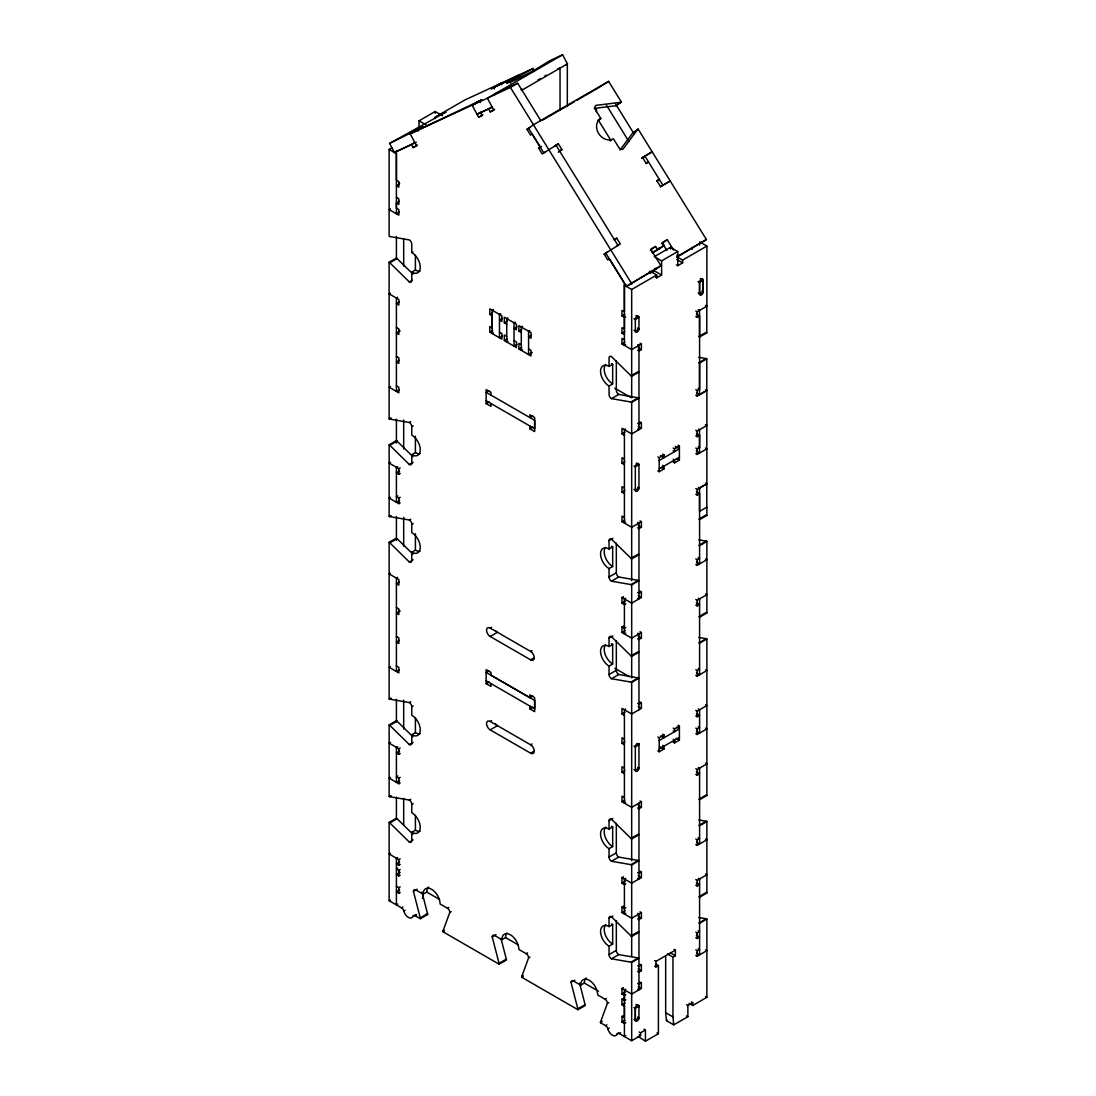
<?xml version="1.0" encoding="UTF-8"?>
<svg xmlns="http://www.w3.org/2000/svg" width="1096" height="1096" viewBox="0 0 1096 1096"><rect width="100%" height="100%" fill="white"/><g stroke="black" fill="none" stroke-linecap="round" stroke-linejoin="round"><path stroke-width="1.5" d="M399.314 201.349L396.41 203.034L396.41 208.158L398.834 209.569L398.834 215.159L389.121 209.569L390.34 208.87M397.766 904.104L396.41 904.899L396.41 904.077M560.042 110.395L560.042 67.911L557.549 69.075M567.317 106.189L567.331 63.719M596.43 111.682L596.43 108.641M625.775 1022.678L624.405 1023.459L621.98 1022.061L621.98 1016.458L624.432 1017.869L624.432 1006.21L621.98 1004.785L621.98 999.182L624.405 1000.593L624.405 995.456L625.775 994.661M631.68 284.275L631.68 282.48M635.927 1004.443L638.954 1006.197L635.324 1008.293L635.324 1020.308A1.932 1.123 -60 0 0 635.625 1021.116L636.31 1021.308A3.096 1.781 -60 0 0 637.968 1020.349L638.653 1019.376A1.932 1.123 -60 0 0 638.954 1018.198L638.954 1006.197A2.576 1.48 -60 0 0 637.146 1005.142A2.576 1.48 -60 0 0 635.324 1008.293L635.324 1019.965L638.954 1017.855L637.749 1017.157M638.954 1006.923L638.954 1006.197M699.522 394.642L699.522 363.036L706.797 358.844L706.797 390.436L699.522 394.642L696.481 392.889M706.797 306.14L706.797 332.841L699.522 337.034L699.522 310.346L698.303 309.647M692.343 249.285L692.343 247.491M699.618 245.079L699.618 243.298M501.201 939.286L506.325 959.151A3.425 1.987 60 0 1 506.421 960.014L499.146 964.22L442.88 931.723A3.425 1.987 60 0 1 442.976 930.984L449.812 912.393L451.168 911.598M579.565 983.126L585.113 1004.648A3.425 1.987 60 0 1 585.209 1005.498L577.935 1009.704L521.669 977.221A3.425 1.987 60 0 1 521.765 976.468L528.601 957.877L529.957 957.096M620.651 1032.788L619.295 1033.583A3.425 1.987 60 0 0 617.007 1034.131A6.864 3.959 60 0 1 612.431 1035.213A6.864 3.959 60 0 1 607.855 1028.843A3.425 1.987 60 0 0 605.567 1025.65L600.457 1022.705A3.425 1.973 60 0 1 600.553 1021.965L607.39 1003.361L608.746 1002.58M620.021 150.042L632.625 133.041A3.439 2.808 54.8 0 1 633.241 132.52L634.118 133.945M558.302 152.207L561.947 149.631L558.344 143.809L542.205 153.947L538.602 148.111L540.218 146.974L532.204 134L530.574 135.151L526.971 129.314L533.464 124.739L510.407 87.447L487.35 98.119L493.83 110.189L490.227 111.861L488.611 108.833L480.582 112.546L482.213 115.559L478.61 117.231L472.116 105.161L410.151 133.808L416.644 145.878L413.041 147.549L411.425 144.521L396.41 151.467L396.41 180.155L398.834 181.552L398.834 187.156L396.382 185.745L399.56 183.909M539.931 121.108L540.739 120.546L517.682 83.255L494.625 93.913L495.022 94.667M594.21 108.408L615.747 105.737A3.439 2.808 54.8 0 0 616.514 105.463L621.377 102.024L608.609 81.364L599.622 87.077M555.165 145.741L555.973 145.165L617.925 245.353L617.117 245.929M554.686 146.385L558.344 143.809M615.747 105.737L620.61 102.298A3.439 2.808 54.8 0 0 621.377 102.024M597.621 120.615A12.001 9.796 54.8 0 1 598.361 120.135L600.8 118.423L595.388 109.682A3.425 2.795 54.8 0 1 596.019 105.367L620.61 102.298M632.625 133.041L638.119 129.081L706.427 239.544L676.999 257.163M641.571 158.276L652.093 151.782L651.284 152.358M646.078 163.578L648.503 161.866L646.078 163.263L642.475 157.427L652.175 151.823M656.888 181.059L659.326 179.347L656.901 180.744L660.504 186.58L670.204 180.977M660.409 186.854L670.122 180.936L669.314 181.498M614.267 239.873L616.692 238.161L620.295 243.997L604.156 254.135L607.759 259.958L609.39 258.82L624.405 283.097L624.405 311.785L621.98 310.387L621.98 315.991L624.432 317.402L625.569 316.744M650.408 250.066L655.586 246.463L657.395 249.367L652.517 252.806L659.312 248.888L664.176 245.449L662.381 242.545L667.231 239.736L673.615 250.066M661.45 243.696L667.231 239.736M606.937 252.327L605.732 253.025L626.364 286.399L660.97 265.794L650.736 249.258L655.586 246.463M626.364 286.399L660.97 265.794M539.616 79.049L540.52 78.487M545.013 75.72L545.904 75.172M419.042 127.903L419.042 120.834L435.208 111.504L442.496 115.697M416.288 142.261L394.45 152.495L389.573 143.439L446.031 112.025L438.989 115.272M436.729 116.217L437.77 115.614M438.934 114.943L464.773 100.024L533.081 68.445L534.478 71.035M410.151 133.808L479.39 100.955L480.199 102.462M421.097 128.027L423.522 126.629L389.573 143.439M494.447 88.94L493.638 87.433L500.913 83.241L501.721 84.748M500.995 83.282L491.282 88.886L519.011 74.953M412.959 274.137L397.095 258.574A3.425 1.987 60 0 0 396.41 258.053L389.121 262.259A3.425 1.987 60 0 1 389.82 262.78L409.342 281.932A3.425 1.987 60 0 0 411.767 280.535L411.767 272.137A12.001 6.932 60 0 0 420.261 267.232A12.001 6.932 60 0 0 411.767 252.532L411.767 244.12A3.425 1.987 60 0 0 409.342 239.928L389.82 236.544A3.425 1.987 60 0 1 389.121 236.257L389.135 149.453L392.258 147.645M533.04 68.473L532.464 68.801M475.842 102.723L481.87 99.654L472.171 105.257L487.391 98.215L562.591 54.8L567.454 63.856L521.641 90.31M472.116 105.161L479.39 100.955M394.45 152.495L396.67 151.207M411.425 144.521L414.329 142.85M510.407 87.447L517.682 83.255M413.041 147.549L417.412 145.028M480.678 112.203L477.034 114.313L492.268 107.271M488.611 108.833L491.515 107.161M521.08 89.817L522.217 89.242M478.61 117.231L482.966 114.71M490.227 111.861L494.597 109.34M608.609 81.364L533.41 124.78L631.241 282.96M542.643 120.081L547.342 117.354M548.521 116.683L556.741 111.929M557.919 111.258L574.359 101.764M576.715 100.407L583.757 96.338M584.935 95.653L593.169 90.913M594.333 90.228L599.156 87.351M526.971 129.314L529.889 127.643M399.437 212.021L396.41 213.761L396.41 153.646L389.135 149.453M538.602 148.111L541.506 146.439M544.986 152.139L543.767 152.837L528.546 128.218M559.522 151.029L561.947 149.631M389.82 262.78L397.095 258.574M411.767 252.532L412.904 251.875M411.767 272.137L415.398 270.027A12.001 6.932 60 0 0 420.083 271.109M409.342 281.932L412.247 280.261M390.34 293.166L389.135 293.865L398.834 299.468L398.834 305.058L396.41 303.661L399.314 301.989M397.615 297.359L396.41 298.057L396.41 391.423L399.437 389.669M641.845 158.413L644.119 157.098M400.04 330.965L396.41 333.074L398.834 334.472L398.834 328.869L396.41 327.471M399.314 360.337L396.41 362.009L398.834 363.42L398.834 357.817L396.41 356.406M614.267 239.558L616.692 238.161M493.406 309.51L492.186 310.209L492.186 333.554L493.406 332.855M502.406 318.347L499.488 320.032L501.913 321.429L501.913 315.826L489.789 308.825L489.789 314.429L492.693 312.744M500.68 313.716L499.461 314.415L499.461 337.76L502.502 336.006M604.156 254.135L607.074 252.45M507.955 317.909L506.736 318.621L506.736 341.952L507.955 341.253M390.34 386.518L389.135 387.217L398.834 392.82L398.834 387.217L396.41 385.819M516.956 326.745L514.038 328.43L516.463 329.828L516.463 324.224L504.338 317.224L504.338 322.827L507.256 321.155M489.789 314.429L492.214 315.826L492.214 327.964L489.789 326.567L489.789 332.17L492.693 330.485M515.23 322.114L514.024 322.813L514.024 346.158L517.052 344.404M522.504 326.32L521.299 327.019L521.299 350.364L522.504 349.651M657.395 249.367L664.176 245.449M531.505 335.157L528.601 336.828L531.026 338.239L531.026 332.636L518.901 325.635L518.901 331.239L521.806 329.554M506.763 336.362L504.338 334.965L504.338 340.568L507.256 338.883M677.766 251.532L670.492 247.34L654.326 256.67L661.6 260.875L677.766 251.532L677.766 265.684L676.396 264.889M529.779 330.513L528.573 331.225L528.573 354.556L532.204 352.46M389.121 262.259L389.135 418.823L390.491 418.028M389.135 418.823A3.425 1.987 60 0 0 389.82 419.11L391.19 418.316M625.624 344.706L624.405 345.404L624.405 285.289L625.967 284.385M706.427 239.544L677.451 256.272L676.821 255.245M521.326 344.774L518.901 343.363L518.901 348.966L521.806 347.295M649.777 273.438L654.326 270.822L661.6 275.014L661.6 260.875M624.405 285.289L631.68 289.481L656.751 275.014L656.751 277.822L655.381 277.028M676.712 256.67L682.616 260.081L706.879 246.079L706.879 306.195L697.166 311.785L695.809 311.004M656.751 277.822L661.6 275.014M677.766 265.684L682.616 262.876L682.616 260.081M389.82 419.11L409.342 422.481L410.699 421.7M412.959 456.703L397.095 441.14A3.425 1.987 60 0 0 396.41 440.619L389.135 444.825A3.425 1.987 60 0 1 389.82 445.332L409.342 464.499A3.425 1.987 60 0 0 411.767 463.101L411.767 454.689A12.001 6.932 60 0 0 420.261 449.798A12.001 6.932 60 0 0 411.767 435.085L411.767 426.687L413.137 425.892M389.82 445.332L397.095 441.14M488.939 390.738L486.172 392.341L534.684 420.357L534.684 428.755L486.172 400.752M621.98 315.991L624.884 314.305M490.994 395.149L490.994 392.354L486.145 389.56L486.145 403.561L489.063 401.876M698.303 281.631L699.522 282.343L703.153 280.234A2.576 1.48 -60 0 0 701.413 279.11A2.576 1.48 -60 0 0 699.591 282.261L699.591 293.934A2.576 1.48 -60 0 0 701.413 294.975A2.576 1.48 -60 0 0 703.235 291.824L703.235 280.151L700.961 278.85M635.324 319.498L638.954 317.388A2.576 1.48 -60 0 0 637.146 316.21A2.576 1.48 -60 0 0 635.324 319.361L635.324 331.156L638.954 329.06L638.954 317.265L635.927 315.634M390.491 462.293L389.135 463.074L398.834 468.677L400.191 467.882M411.767 454.689L415.411 452.593A12.001 6.932 60 0 0 420.083 453.675M624.432 317.402L624.432 329.074L621.98 327.663L621.98 333.266L624.884 331.581M397.615 466.581L396.41 467.28L396.41 502.283L399.588 500.447M409.342 464.499L413.137 462.307M399.588 471.033L396.41 472.883L398.834 474.28L400.191 473.486M624.405 339.801L621.98 338.404L621.98 343.993L624.884 342.322M637.598 350.213L638.954 351.008L641.379 349.597L641.379 343.993L631.68 349.597L621.98 343.993M609.047 386.025A12.001 6.932 60 0 1 600.553 371.325A12.001 6.932 60 0 1 609.047 366.42L612.678 364.324L612.678 383.929L609.047 386.025L609.047 394.437A3.425 1.987 60 0 0 611.472 398.629L630.981 402.013A3.439 1.987 60 0 1 631.68 402.3L638.954 398.095A3.439 1.987 60 0 0 638.269 397.807L618.747 394.437L611.472 398.629M695.809 316.607L697.166 317.388L699.591 315.991L699.591 389.08L697.166 390.491L695.809 389.697M390.491 497.296L389.135 498.091L398.834 503.68L400.191 502.9M532.725 415.877L529.806 417.562L529.806 414.754L534.656 417.562L534.656 431.564L529.806 428.769L529.806 425.96M397.766 495.899L396.41 496.68L398.834 498.077L400.191 497.296M529.806 428.769L532.725 427.084M630.981 375.777L638.269 371.571A3.425 1.987 60 0 0 638.954 372.092L631.68 376.298A3.425 1.987 60 0 1 630.981 375.777L611.472 356.625A3.425 1.987 60 0 0 609.047 358.022L609.047 366.42M389.135 444.825L389.135 516.339L390.491 515.545M389.135 516.339A3.425 1.987 60 0 0 389.82 516.627L391.19 515.832M389.82 516.627L409.342 519.997L410.699 519.216M412.959 554.22L397.095 538.657A3.425 1.987 60 0 0 396.41 538.136L389.135 542.342A3.425 1.987 60 0 1 389.82 542.849L409.342 562.015A3.425 1.987 60 0 0 411.767 560.618L411.767 552.206A12.001 6.932 60 0 0 420.261 547.315A12.001 6.932 60 0 0 411.767 532.601L411.767 524.203L413.137 523.409M630.981 402.013L638.269 397.807M706.797 358.844A3.425 1.987 60 0 0 706.098 358.556L698.823 362.762A3.425 1.987 60 0 1 699.522 363.036M389.82 542.849L397.095 538.657M411.767 552.206L415.411 550.11A12.001 6.932 60 0 0 420.083 551.192M625.624 429.002L624.405 429.7L624.405 523.052L625.624 522.354M640.023 421.905L641.379 422.7L641.379 428.289L631.68 433.893L621.98 428.289L621.98 433.893L624.884 432.221M641.379 422.7L638.954 424.097L637.598 423.303M409.342 562.015L413.137 559.823M390.34 573.235L389.135 573.934L398.834 579.537L398.834 585.141L396.41 583.743L399.314 582.058M695.809 395.3L697.166 396.081L706.879 390.491L706.879 425.495L697.166 431.098L695.809 430.303M397.615 577.441L396.41 578.14L396.41 671.505L399.437 669.752M624.405 459.101L621.98 457.703L621.98 463.307L624.884 461.622M657.819 456.909L659.189 457.69L664.039 454.895L664.039 457.69L660.409 455.594M673.191 448.031L674.547 448.826L679.397 446.031L679.397 460.032L674.547 462.827L673.191 462.046M695.809 435.907L697.166 436.701L699.591 435.304L699.591 447.442L697.166 448.839L695.809 448.045M659.189 460.498L679.397 448.826L675.246 446.428M400.04 611.047L396.41 613.144L398.834 614.555L398.834 608.951L396.41 607.554M659.189 468.896L679.397 457.224M624.405 488.049L621.98 486.651L621.98 492.241L624.884 490.57M657.819 470.91L659.189 471.705L664.039 468.896L664.039 466.101L662.669 465.307M695.809 453.648L697.166 454.443L706.879 448.839L706.879 483.843L697.166 489.446L695.809 488.665M399.314 640.407L396.41 642.092L398.834 643.489L398.834 637.886L396.41 636.488M624.405 517.449L621.98 516.052L621.98 521.655L624.884 519.97M698.303 487.295L699.522 488.008L706.797 483.802L706.797 507.147M390.34 666.601L389.135 667.3L398.834 672.903L398.834 667.3L396.41 665.902M637.598 527.875L638.954 528.656L641.379 527.258L641.379 521.655L631.68 527.258L621.98 521.655M611.472 581.195L618.747 576.989L638.269 580.373A3.425 1.987 60 0 1 638.954 580.661L631.68 584.853A3.425 1.987 60 0 0 630.995 584.579L611.472 581.195A3.425 1.987 60 0 1 609.047 576.989L609.047 568.591A12.001 6.932 60 0 1 600.553 553.891A12.001 6.932 60 0 1 609.047 548.986L609.047 540.588L612.828 538.396M695.809 494.255L697.166 495.05L699.591 493.652L699.591 563.906L696.563 562.152M609.047 548.986L612.678 546.89L612.678 566.495L609.047 568.591M531.985 650.64L530.615 651.421A5.151 2.973 60 0 1 534.259 657.723L530.615 659.833L490.186 636.488A5.151 2.973 60 0 1 486.555 630.186A5.151 2.973 60 0 1 490.186 628.09L491.556 627.296M490.186 636.488L497.474 632.282A5.151 2.973 60 0 1 495.803 630.858M630.995 558.344L638.269 554.138A3.425 1.987 60 0 0 638.954 554.658L631.68 558.864A3.425 1.987 60 0 1 630.995 558.344L611.472 539.177A3.425 1.987 60 0 0 609.047 540.588M389.135 542.342L389.135 698.892L390.491 698.111M706.879 515.449L699.591 519.641A3.425 1.987 60 0 1 698.906 519.134L706.18 514.928A3.425 1.987 60 0 0 706.879 515.449L706.879 507.188L699.522 511.339L699.522 488.008M389.135 698.892A3.425 1.987 60 0 0 389.82 699.18L391.19 698.399M609.047 576.989L616.322 572.797L616.322 543.205M389.82 699.18L409.342 702.563L410.699 701.769M412.959 736.786L397.095 721.209A3.425 1.987 60 0 0 396.41 720.702L389.135 724.894A3.425 1.987 60 0 1 389.82 725.415L409.342 744.568A3.425 1.987 60 0 0 411.767 743.17L411.767 734.772A12.001 6.932 60 0 0 420.261 729.868A12.001 6.932 60 0 0 411.767 715.167L411.767 706.769L413.137 705.975M630.995 584.579L638.269 580.373M706.879 541.451A3.425 1.987 60 0 0 706.18 541.164L698.906 545.37A3.425 1.987 60 0 1 699.591 545.644L706.879 541.451L706.879 612.965L699.591 617.158A3.425 1.987 60 0 1 698.906 616.651L706.18 612.445A3.425 1.987 60 0 0 706.879 612.965M389.82 725.415L397.095 721.209M488.939 670.821L486.172 672.423L534.684 700.426L534.684 708.838L486.172 680.822M625.775 603.718L624.405 604.513L621.98 603.115L621.98 597.512L623.35 596.717M625.624 598.211L624.405 598.909L624.405 633.926L625.775 633.132M621.98 603.115L625.158 601.279M621.98 597.512L631.68 603.115L641.379 597.512L641.379 591.909L638.954 593.306L637.598 592.525M695.809 558.905L697.166 559.7L699.591 558.302L698.234 557.508M532.725 695.96L529.806 697.645L490.994 675.232L490.994 672.437L486.145 669.629L486.145 683.63L489.063 681.959M390.491 742.362L389.135 743.157L398.834 748.76L400.191 747.965M695.809 564.509L697.166 565.303L706.879 559.7L705.509 558.919M411.767 734.772L415.411 732.676A12.001 6.932 60 0 0 420.083 733.745M397.615 746.65L396.41 747.349L396.41 782.366L399.588 780.53M409.342 744.568L413.137 742.389M399.588 751.116L396.41 752.952L398.834 754.349L400.191 753.568M637.598 638.735L638.954 639.516L641.379 638.119L641.379 632.515L631.68 638.119L621.98 632.515L621.98 626.912L623.35 626.131M625.775 627.529L624.405 628.323L621.98 626.912M611.472 678.712L618.747 674.506L638.269 677.89A3.425 1.987 60 0 1 638.954 678.177L631.68 682.37A3.425 1.987 60 0 0 630.995 682.096L611.472 678.712A3.425 1.987 60 0 1 609.047 674.506L609.047 666.108A12.001 6.932 60 0 1 600.553 651.408A12.001 6.932 60 0 1 609.047 646.503L609.047 638.105L612.828 635.913M621.98 632.515L625.158 630.68M609.047 646.503L612.678 644.407L612.678 664.012L609.047 666.108M390.491 777.379L389.135 778.16L398.834 783.763L400.191 782.982M695.809 599.526L697.166 600.307L706.879 594.703L705.509 593.922M531.985 743.992L530.615 744.787A5.151 2.973 60 0 1 534.259 751.089L530.615 753.185L490.186 729.854A5.151 2.973 60 0 1 486.555 723.552A5.151 2.973 60 0 1 490.186 721.442L491.556 720.661M397.766 775.968L396.41 776.763L398.834 778.16L400.191 777.379M695.809 605.129L697.166 605.91L699.591 604.513L696.412 602.677M490.186 729.854L497.474 725.648A5.151 2.973 60 0 1 495.474 723.812M529.806 706.043L529.806 708.838L532.725 707.167M630.995 655.86L638.269 651.654A3.425 1.987 60 0 0 638.954 652.175L631.68 656.381A3.425 1.987 60 0 1 630.995 655.86L611.472 636.694A3.425 1.987 60 0 0 609.047 638.105M389.135 724.894L389.135 796.408L390.491 795.628M389.135 796.408A3.425 1.987 60 0 0 389.82 796.696L391.19 795.915M609.047 674.506L616.322 670.314L616.322 640.722M389.82 796.696L409.342 800.08L410.699 799.285M412.959 834.303L397.095 818.726A3.425 1.987 60 0 0 396.41 818.219L389.135 822.411A3.425 1.987 60 0 1 389.82 822.932L409.342 842.084A3.425 1.987 60 0 0 411.767 840.687L411.767 832.289A12.001 6.932 60 0 0 420.261 827.384A12.001 6.932 60 0 0 411.767 812.684L411.767 804.286L413.137 803.491M630.995 682.096L638.269 677.89M706.879 638.968A3.425 1.987 60 0 0 706.18 638.68L698.906 642.886A3.425 1.987 60 0 1 699.591 643.16L706.879 638.968L706.879 795.518L699.591 799.724A3.425 1.987 60 0 1 698.906 799.203L706.18 795.011A3.425 1.987 60 0 0 706.879 795.518M389.82 822.932L397.095 818.726M411.767 832.289L415.411 830.193A12.001 6.932 60 0 0 420.083 831.261M625.624 709.071L624.405 709.77L624.405 803.135L625.624 802.436M640.023 701.988L641.379 702.769L641.379 708.372L631.68 713.976L621.98 708.372L621.98 713.976L624.884 712.29M641.379 702.769L638.954 704.166L637.598 703.385M695.809 669.779L697.166 670.56L699.591 669.163L698.234 668.382M409.342 842.084L413.137 839.906M390.491 853.222L389.135 854.017L398.834 859.62L400.191 858.826M695.809 675.383L697.166 676.164L706.879 670.56L705.509 669.779M397.615 857.524L396.41 858.223L396.41 904.899M399.588 861.977L396.41 863.812L398.834 865.224L400.191 864.429M397.766 868.169L396.41 868.95L398.834 870.361L400.191 869.566M624.405 739.183L621.98 737.786L621.98 743.389L624.884 741.704M400.026 872.443L396.382 874.54L398.834 875.951L400.191 875.17M637.461 744.718L639.379 743.609M695.809 710.386L697.166 711.181L706.879 705.577L705.509 704.783M396.382 886.212L398.834 887.623L400.191 886.842M657.819 736.978L659.189 737.772L664.039 734.978L664.039 737.772L660.861 735.937M673.191 728.114L674.547 728.909L679.397 726.1L679.397 740.101L674.547 742.91L673.191 742.115M695.809 715.989L697.166 716.77L699.591 715.373L696.412 713.537M399.588 889.993L396.41 891.829L398.834 893.226L400.191 892.445M659.189 740.567L679.397 728.909L676.629 727.306M389.135 822.411L389.135 900.693L390.354 899.994M659.189 748.979L679.397 737.307M421.987 892.144L427.536 913.667A3.425 1.973 60 0 1 427.632 914.53L420.357 918.722A3.425 1.973 60 0 0 420.261 917.873L413.425 891.377L417.22 889.198M624.405 768.118L621.98 766.721L621.98 772.324L624.884 770.639M695.809 728.128L697.166 728.909L699.591 727.511L698.234 726.73M657.819 750.993L659.189 751.774L664.039 748.979L664.039 746.171L662.669 745.39M695.809 733.731L697.166 734.512L706.879 728.909L705.509 728.128M413.425 891.377A3.425 1.987 60 0 1 415.85 889.979L423.125 894.185L426.769 892.089A12.001 6.932 60 0 1 428.659 887.007M389.135 900.693L401.52 907.844L402.89 907.063M422.316 898.336L423.125 897.871L423.125 893.678M401.52 907.844A3.425 1.987 60 0 1 403.808 911.036L405.178 910.255M403.808 911.036A6.864 3.959 60 0 0 408.383 917.407A6.864 3.959 60 0 0 412.959 916.325L416.138 914.475M412.959 916.325A3.425 1.987 60 0 1 415.247 915.777L416.603 914.982M420.261 917.873L427.536 913.667M624.405 797.532L621.98 796.134L621.98 801.738L624.884 800.053M423.125 894.185A12.001 6.932 60 0 1 431.619 889.281A12.001 6.932 60 0 1 440.099 903.981L447.387 908.187L448.744 907.406M637.598 807.944L638.954 808.738L641.379 807.341L641.379 801.738L631.68 807.341L621.98 801.738M695.809 768.734L697.166 769.529L706.879 763.926L705.509 763.131M611.472 861.278L618.747 857.072L638.269 860.456A3.425 1.987 60 0 1 638.954 860.73L631.68 864.936A3.425 1.987 60 0 0 630.995 864.648L611.472 861.278A3.425 1.987 60 0 1 609.047 857.072L609.047 848.674A12.001 6.932 60 0 1 600.553 833.96A12.001 6.932 60 0 1 609.047 829.069L609.047 820.657L612.828 818.479M695.809 774.338L697.166 775.132L699.591 773.721L696.412 771.885M609.047 829.069L612.678 826.959L612.678 846.564L609.047 848.674M442.976 930.984L444.346 930.203M442.88 931.723L444.236 930.942M630.995 838.413L638.269 834.22A3.425 1.987 60 0 0 638.954 834.741L631.68 838.933A3.425 1.987 60 0 1 630.995 838.413L611.472 819.26A3.425 1.987 60 0 0 609.047 820.657M609.047 857.072L616.322 852.866L616.322 823.288M499.146 964.22A3.425 1.987 60 0 0 499.05 963.357L492.214 936.875L496.009 934.683M630.995 864.648L638.269 860.456M706.879 821.521A3.425 1.987 60 0 0 706.18 821.247L698.906 825.439A3.425 1.987 60 0 1 699.591 825.726L706.879 821.521L706.879 893.035L699.591 897.24A3.425 1.987 60 0 1 698.906 896.72L706.18 892.528A3.425 1.987 60 0 0 706.879 893.035M492.214 936.875A3.425 1.987 60 0 1 494.639 935.477L501.913 939.669L505.557 937.573A12.001 6.932 60 0 1 506.941 933.011M625.775 883.801L624.405 884.595L621.98 883.184L621.98 877.595L623.35 876.8M625.624 878.293L624.405 878.992L624.405 913.995L625.775 913.215M621.98 883.184L625.158 881.348M621.98 877.595L631.68 883.184L641.379 877.595L641.379 871.991L638.954 873.389L637.598 872.594M695.809 838.988L697.166 839.783L699.591 838.372L698.234 837.591M695.809 844.591L697.166 845.386L706.879 839.783L705.509 838.988M499.05 963.357L506.325 959.151M501.913 939.669A12.001 6.932 60 0 1 510.407 934.765A12.001 6.932 60 0 1 518.888 949.479L526.176 953.671L527.532 952.89M637.598 918.818L638.954 919.599L641.379 918.201L641.379 912.598L631.68 918.201L621.98 912.598L621.98 906.995L623.35 906.214M625.775 907.611L624.405 908.392L621.98 906.995M611.472 958.795L618.747 954.589L638.269 957.973A3.425 1.987 60 0 1 638.954 958.247L631.68 962.452A3.425 1.987 60 0 0 630.995 962.165L611.472 958.795A3.425 1.987 60 0 1 609.047 954.589L609.047 946.191A12.001 6.932 60 0 1 600.553 931.477A12.001 6.932 60 0 1 609.047 926.586L609.047 918.174L612.828 915.996M621.98 912.598L625.158 910.762M521.765 976.468L523.135 975.687M521.669 977.221L523.025 976.426M609.047 926.586L612.678 924.476L612.678 944.081L609.047 946.191M695.809 879.595L697.166 880.389L706.879 874.786L705.509 874.005M695.809 885.198L697.166 885.993L699.591 884.595L696.412 882.746M630.995 935.929L638.269 931.737A3.425 1.987 60 0 0 638.954 932.258L631.68 936.45A3.425 1.987 60 0 1 630.995 935.929L611.472 916.777A3.425 1.987 60 0 0 609.047 918.174M609.047 954.589L616.322 950.383L616.322 920.804M577.935 1009.704A3.425 1.987 60 0 0 577.839 1008.841L571.002 982.359L574.797 980.167M571.002 982.359A3.425 1.987 60 0 1 573.427 980.961L580.702 985.167L584.346 983.057A12.001 6.932 60 0 1 586.237 977.975M630.995 962.165L638.269 957.973M706.879 919.037A3.425 1.987 60 0 0 706.18 918.763L698.906 922.955A3.425 1.987 60 0 1 699.591 923.243L706.879 919.037L706.879 997.319L692.727 1005.484L689.083 1003.388M637.598 971.33L638.954 972.111L641.379 970.714L641.379 965.11L638.954 966.508L637.598 965.727M695.809 932.121L697.166 932.902L699.591 931.504L698.234 930.71M654.613 960.576L655.97 961.356L675.383 950.15L675.383 955.753L672.958 957.151L667.491 954M695.809 937.724L697.166 938.505L699.591 937.107L696.412 935.272M577.839 1008.841L585.113 1004.648M654.613 966.165L655.97 966.96L658.395 965.562L658.395 1033.706L645.421 1041.2L638.146 1036.474M624.405 995.456L621.98 994.058L621.98 988.455L623.35 987.66M580.702 985.167A12.001 6.932 60 0 1 589.196 980.262A12.001 6.932 60 0 1 597.69 994.963L604.965 999.168L606.321 998.374M625.624 989.154L624.405 989.852L624.405 1036.528L625.775 1035.747M621.98 994.058L625.158 992.209M621.98 988.455L631.68 994.058L641.379 988.455L641.379 982.852L638.954 984.249L637.598 983.468M695.809 949.848L697.166 950.643L699.591 949.246L698.234 948.451M621.98 999.182L623.35 998.401M695.809 955.452L697.166 956.246L706.879 950.643L705.509 949.848M624.405 1000.593L625.775 999.799M621.98 1004.785L625.158 1002.95M600.553 1021.965L601.923 1021.171M600.457 1022.705L601.814 1021.91M605.567 1025.65L606.937 1024.87M621.98 1016.458L623.35 1015.677M607.855 1028.843L609.225 1028.062M621.98 1022.061L625.158 1020.225M617.007 1034.131L618.815 1033.076M639.215 1032.007L640.571 1032.802L645.421 1029.993L645.421 1041.2M686.507 1004.703L687.877 1005.484L692.727 1002.689L692.727 1005.484M619.295 1033.583L631.68 1040.734L640.571 1035.597L640.571 1032.802M665.669 956.685L665.669 1012.704L666.45 1020.664L667.327 1020.157M666.45 1020.664L673.725 1024.856L687.877 1016.691L687.877 1005.484M538.903 79.46L537.711 80.104M562.591 54.8L549.808 60.705L534.026 70.404L514.161 80.666L506.544 83.282L532.314 68.884L533.697 71.473M493.638 87.433L511.654 79.104L512.476 80.611M436.441 116.464L438.359 115.573M565.865 64.596L567.454 63.856M698.782 357.282L706.098 358.556M698.864 539.89L706.18 541.164M698.864 637.406L706.18 638.68M698.864 819.972L706.18 821.247M698.864 917.489L706.18 918.763M699.591 241.874L706.879 246.079M676.712 259.464L682.616 262.876M700.262 278.562L703.153 280.234L703.153 291.906L699.522 294.002L699.522 282.343M698.234 281.466L699.591 282.261M419.042 120.834L426.317 125.04M701.865 291.043L703.235 291.824M698.234 293.139L699.591 293.934M650.38 271.342L656.751 275.014M705.509 305.4L706.879 306.195M696.412 314.155L699.591 315.991M398.684 182.744L399.588 183.265M633.954 318.58L635.324 319.361M637.598 328.142L638.954 328.937A2.576 1.48 -60 0 1 637.146 332.088A2.576 1.48 -60 0 1 635.324 331.033L633.954 330.252M637.749 328.362L638.954 329.06M396.382 197.417L398.834 198.828L398.834 204.431L396.41 203.034M640.023 343.212L641.379 343.993M621.98 333.266L624.405 334.664M637.749 344.692L638.954 345.404L638.954 429.7L637.749 429.002M638.201 347.761L641.379 349.597M705.509 389.697L706.879 390.491M698.234 388.299L699.591 389.08M705.427 424.659L706.879 425.495M698.604 429.125L699.522 429.646L699.522 452.99L696.33 451.155M696.412 433.454L699.591 435.304M504.338 322.827L506.763 324.224M518.901 331.239L521.326 332.636M614.76 388.162L630.858 397.464M705.427 448.004L706.879 448.839M698.234 446.647L699.591 447.442M499.488 332.17L501.913 333.568L501.913 339.171L489.789 332.17M514.038 340.568L516.463 341.966L516.463 347.569L504.338 340.568M528.601 348.966L531.026 350.378L531.026 355.967L518.901 348.966M678.04 445.236L679.397 446.031M638.201 426.454L641.379 428.289M673.191 450.84L674.547 451.62L674.547 448.826M676.67 458.457L679.397 460.032M673.191 459.238L674.547 460.032L674.547 462.827M662.669 454.1L664.039 454.895M621.98 433.893L624.405 435.304M705.509 483.062L706.879 483.843M661.313 467.321L664.039 468.896M696.412 491.816L699.591 493.652M636.228 463.129L638.954 464.704L638.954 488.049A2.576 1.48 -60 0 1 637.146 491.2A2.576 1.48 -60 0 1 635.324 490.145L633.954 489.364M398.684 330.184L399.588 330.704M633.954 466.019L635.324 466.8L638.954 464.704A2.576 1.48 -60 0 0 637.146 463.649A2.576 1.48 -60 0 0 635.324 466.8L635.324 490.145L638.954 488.049L637.598 487.254M621.98 463.307L624.405 464.704M486.145 403.561L490.994 406.356L490.994 403.561M621.98 492.241L624.405 493.652M640.023 520.874L641.379 521.655M637.749 522.354L638.954 523.052L638.954 598.909L637.749 598.211M638.201 525.422L641.379 527.258M698.385 598.211L699.591 598.909L699.591 674.766L696.563 673.013M640.023 591.114L641.379 591.909M638.201 595.676L641.379 597.512M640.023 631.734L641.379 632.515M637.749 633.214L638.954 633.926L638.954 709.77M638.201 636.283L641.379 638.119M698.234 708.989L699.591 709.77L699.591 733.114L696.412 731.279M614.76 668.245L629.405 676.698M678.04 725.319L679.397 726.1M638.201 706.536L641.379 708.372M673.191 730.922L674.547 731.703L674.547 728.909M490.186 628.09L531.574 651.983M676.218 738.266L679.397 740.101M673.191 739.321L674.547 740.101L674.547 742.91M662.669 734.183L664.039 734.978M621.98 713.976L624.405 715.373M698.385 767.419L699.591 768.118L699.591 843.975L696.563 842.235M660.409 746.869L664.039 748.979M637.598 767.337L638.954 768.118L635.324 770.228L635.324 746.883A2.576 1.48 -60 0 1 637.146 743.732L638.954 744.787L638.954 768.118A2.576 1.48 -60 0 1 637.146 771.269A2.576 1.48 -60 0 1 635.324 770.228L633.954 769.433M398.684 610.267L399.588 610.787M633.954 746.102L635.324 746.883L638.954 744.787A2.576 1.48 -60 0 0 637.146 743.732M621.98 743.389L624.405 744.787M486.145 683.63L490.994 686.439L490.994 683.63M529.806 708.838L534.656 711.647L534.656 697.645L529.806 694.837L529.806 697.645M621.98 772.324L624.405 773.721M640.023 800.943L641.379 801.738M638.201 805.492L641.379 807.341M490.186 721.442L531.574 745.335M698.385 878.293L699.591 878.992L699.591 954.849L696.563 953.095M640.023 871.197L641.379 871.991M638.201 875.745L641.379 877.595M637.749 878.293L638.954 878.992L638.954 803.135M640.023 911.803L641.379 912.598M637.749 913.297L638.954 913.995L638.954 989.852L637.749 989.154M638.201 916.366L641.379 918.201M674.013 949.369L675.383 950.15M670.368 952.862L675.383 955.753M656.12 964.247L658.395 965.562M705.509 996.538L706.879 997.319M640.023 964.329L641.379 965.11M638.201 968.878L641.379 970.714M691.357 1001.908L692.727 1002.689M640.023 982.057L641.379 982.852M638.201 986.619L641.379 988.455M686.507 1015.91L687.877 1016.691M665.669 1012.704L672.958 1016.91L673.725 1024.856M398.684 871.663L399.588 872.197M633.954 1007.498L635.324 1008.293M426.769 892.089L439.496 899.432M505.557 937.573L518.285 944.93M584.346 983.057L598.498 991.236M637.598 1017.417L638.954 1018.211M633.954 1019.513L635.324 1020.308M657.038 1032.925L658.395 1033.706M644.064 1029.213L645.421 1029.993M639.215 1034.816L640.571 1035.597M426.358 913.79L427.632 914.53M415.247 915.777L420.357 918.722M615.705 104.161L616.514 105.463M644.818 155.988L662.847 185.128M598.361 120.135L610.979 140.548A12.001 9.796 54.8 0 1 610.198 140.946M662.354 243.175L666.834 250.409M658.86 248.162L659.312 248.888M650.723 249.888L652.408 252.628M655.463 268.191L656.093 269.232M616.185 104.928L633.652 133.219M606.417 105.093L628.857 141.466M518.942 74.898L520.148 77.172M509.311 80.542L510.709 83.132M417.439 129.602L418.247 131.109M706.797 425.454L706.797 448.785M697.166 311.785L697.166 317.388M697.166 390.491L697.166 396.081M697.166 431.098L697.166 436.701M697.166 448.839L697.166 454.443M697.166 489.446L697.166 495.05M697.166 559.7L697.166 565.303M697.166 600.307L697.166 605.91M697.166 670.56L697.166 676.164M697.166 711.181L697.166 716.77M697.166 728.909L697.166 734.512M697.166 769.529L697.166 775.132M697.166 839.783L697.166 845.386M697.166 880.389L697.166 885.993M697.166 932.902L697.166 938.505M697.166 950.643L697.166 956.246M672.958 957.151L672.958 1016.91M670.492 247.34L670.492 249.107M659.189 457.69L659.189 471.705M659.189 737.772L659.189 751.774M655.97 961.356L655.97 966.96M654.326 269.054L654.326 270.822M649.462 271.342L649.462 273.438M631.68 289.481L631.68 397.793M631.68 402.3L631.68 580.606M631.68 584.853L631.68 677.849M631.68 682.37L631.68 860.675M631.68 864.936L631.68 956.452M631.68 962.452L631.68 1040.734M616.322 360.653L616.322 390.231A3.425 1.987 60 0 0 618.747 394.437M435.208 111.504L435.208 113.272M435.208 116.806L435.208 118.574M415.398 255.327L415.398 270.027M415.411 436.249L415.411 452.593M415.411 533.766L415.411 550.11M415.411 717.962L415.411 732.676M415.411 815.479L415.411 830.193M403.684 238.969L403.684 266.164M403.684 420.042L403.684 448.963M403.684 517.298L403.684 546.219M403.684 700.125L403.684 729.046M403.684 798.422L403.684 824.808M398.834 468.677L398.834 474.28M398.834 498.077L398.834 503.68M398.834 748.76L398.834 754.349M398.834 778.16L398.834 783.763M398.834 859.62L398.834 865.224M398.834 870.361L398.834 875.951M398.834 887.623L398.834 893.226M396.41 236.462L396.41 258.56M396.41 419.247L396.41 443.058M396.41 516.504L396.41 540.314M396.41 699.317L396.41 721.839M396.41 797.148L396.41 817.685M638.119 129.081A3.439 2.808 54.8 0 0 637.488 129.602L623.049 149.083A3.425 2.795 54.8 0 1 618.829 147.563L613.418 138.822A12.001 9.796 54.8 0 1 598.622 133.52A12.001 9.796 54.8 0 1 600.8 118.423M447.387 908.187A3.425 1.987 60 0 1 449.812 912.393M526.176 953.671A3.425 1.987 60 0 1 528.601 957.877M604.965 999.168A3.425 1.987 60 0 1 607.39 1003.361M612.678 383.929A12.001 6.932 60 0 1 605.129 374.243A12.001 6.932 60 0 1 605.773 364.434M611.445 363.708A12.001 6.932 60 0 1 612.678 364.324M409.342 702.563A3.425 1.987 60 0 1 411.767 706.769M409.342 800.08A3.425 1.987 60 0 1 411.767 804.286M618.747 954.589A3.425 1.987 60 0 1 616.322 950.383M618.747 857.072A3.425 1.987 60 0 1 616.322 852.866M612.678 944.081A12.001 6.932 60 0 1 605.129 934.409A12.001 6.932 60 0 1 605.773 924.586M611.445 923.873A12.001 6.932 60 0 1 612.678 924.476M612.678 846.564A12.001 6.932 60 0 1 605.129 836.892A12.001 6.932 60 0 1 605.773 827.069M611.445 826.357A12.001 6.932 60 0 1 612.678 826.959M534.259 657.723A5.151 2.973 60 0 1 530.615 659.833M534.259 751.089A5.151 2.973 60 0 1 530.615 753.185M409.342 422.481A3.425 1.987 60 0 1 411.767 426.687M409.342 519.997A3.425 1.987 60 0 1 411.767 524.203M618.747 674.506A3.425 1.987 60 0 1 616.322 670.314M618.747 576.989A3.425 1.987 60 0 1 616.322 572.797M612.678 664.012A12.001 6.932 60 0 1 605.28 654.723A12.001 6.932 60 0 1 605.43 644.914M611.445 643.79A12.001 6.932 60 0 1 612.678 644.407M612.678 566.495A12.001 6.932 60 0 1 605.28 557.206A12.001 6.932 60 0 1 605.43 547.397M611.445 546.274A12.001 6.932 60 0 1 612.678 546.89M706.797 332.841A3.425 1.987 60 0 1 706.098 332.321L698.823 336.527A3.425 1.987 60 0 0 699.522 337.034"/></g></svg>
